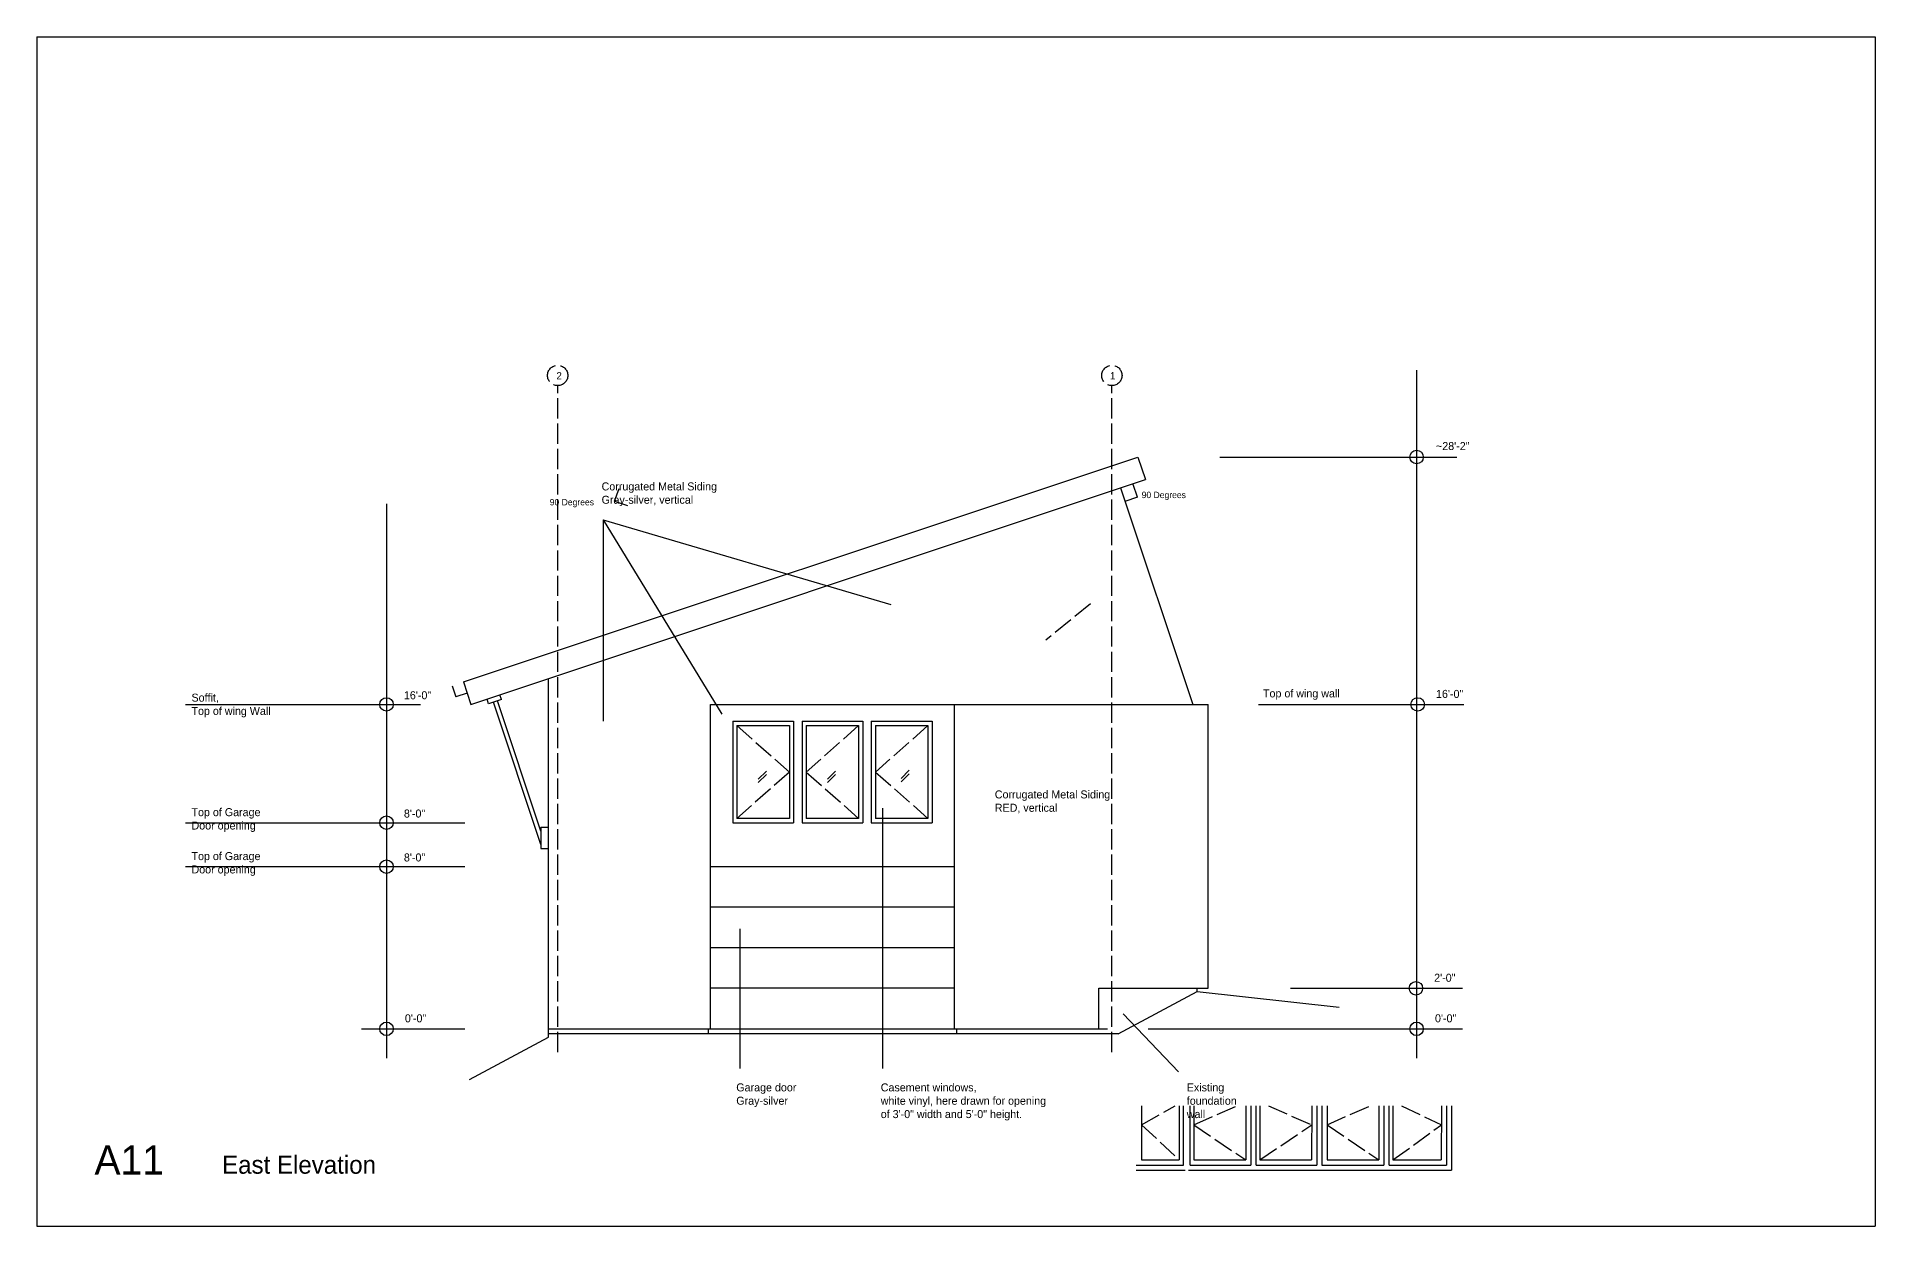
# Model space of a CAD drawing. Header units: inches. Extents: x -173 to 6851, y -308 to 3486.
# Drawn here: x 2166 to 3254, y -308 to 396 of the extents above; entities that cross this region are included whole.
import ezdxf

# ---------------------------------------------------------------- set-up
doc = ezdxf.new("R2010")
doc.units = ezdxf.units.IN
doc.header["$MEASUREMENT"] = 0
doc.linetypes.add('ACAD_ISO02W100', pattern=[15, 12, -3])
for name, color, linetype in [('const', 7, 'Continuous'), ('e1', 7, 'Continuous'), ('e2', 251, 'Continuous'), ('glassSwing', 172, 'ACAD_ISO02W100'), ('grid', 252, 'ACAD_ISO02W100'), ('millwork', 253, 'Continuous'), ('soffit', 253, 'ACAD_ISO02W100'), ('walls', 7, 'Continuous')]:
    doc.layers.add(name, color=color, linetype=linetype)

msp = doc.modelspace()

# ---------------------------------------------------------------- linework, layer by layer
for p, q in [((2166, 396.2), (3254, 396.2)), ((2166, 396.2), (2166, -307.8)), ((3254, 396.2), (3254, -307.8)), ((2166, -307.8), (3254, -307.8))]:
    msp.add_line(p, q)
at = {"layer": 'e1'}
for p, q in [((2817.7, 147.4), (2822.1, 134.1)), ((2807.3, 129.2), (2850.1, 1)), ((2411.8, 12.1), (2414, 5.4)), ((2418.5, 14.3), (2422.9, 1)), ((2564.8, -95), (2564.8, 1)), ((2564.8, 1), (2859.3, 1)), ((2709.1, -191), (2709.1, 1)), ((2564.8, -95), (2709.1, -95)), ((2852.8, -167), (2859.3, -167)), ((2710.6, -194), (2710.6, -191))]:
    msp.add_line(p, q, dxfattribs=at)
at = {"layer": 'e2'}
for p, q in [((2982.6, 198.8), (2982.6, -208.4)), ((2866.1, 147.4), (3006.5, 147.4)), ((2817.5, 123.7), (2814.9, 131.2)), ((2508, 121.3), (2510.6, 128.8)), ((2508, 121.3), (2515.6, 118.8)), ((2817.5, 123.7), (2809.9, 121.2)), ((2373, 119.7), (2373, -208.4)), ((2501.2, 110.3), (2501.2, -8.9)), ((2501.2, 110.3), (2571.4, -4.7)), ((2501.2, 110.3), (2671.4, 60.1)), ((2254, 1), (2393.1, 1)), ((2433.4, 1.4), (2432.5, 4.2)), ((2441, 3.9), (2433.4, 1.4)), ((2464.4, -81.9), (2436.3, 2.3)), ((2464.4, -74), (2438.7, 3.1)), ((2441, 3.9), (2440.1, 6.7)), ((2564.8, 1), (2854.1, 1)), ((2564.8, 1), (2854.1, 1)), ((2889.1, 1), (3010.5, 1)), ((2577.9, -9), (2613.9, -9)), ((2577.9, -9), (2577.9, -69)), ((2613.9, -9), (2613.9, -69)), ((2618.9, -9), (2654.9, -9)), ((2618.9, -9), (2618.9, -69)), ((2654.9, -9), (2654.9, -69)), ((2659.9, -9), (2695.9, -9)), ((2659.9, -9), (2659.9, -69)), ((2695.9, -9), (2695.9, -69)), ((2580.4, -11.5), (2580.4, -66.5)), ((2580.4, -11.5), (2611.4, -11.5)), ((2611.4, -11.5), (2611.4, -66.5)), ((2621.4, -11.5), (2621.4, -66.5)), ((2621.4, -11.5), (2652.4, -11.5)), ((2652.4, -11.5), (2652.4, -66.5)), ((2662.4, -11.5), (2662.4, -66.5)), ((2662.4, -11.5), (2693.4, -11.5)), ((2693.4, -11.5), (2693.4, -66.5)), ((2593, -43.3), (2597.8, -38.5)), ((2593, -45.3), (2597.8, -40.5)), ((2634, -43.3), (2638.8, -38.5)), ((2634, -45.3), (2638.8, -40.5)), ((2677.5, -42.8), (2682.3, -38)), ((2677.5, -44.8), (2682.3, -40)), ((2666.5, -60.4), (2666.5, -214.5)), ((2254, -69), (2419.4, -69)), ((2577.9, -69), (2613.9, -69)), ((2611.4, -66.5), (2580.4, -66.5)), ((2618.9, -69), (2654.9, -69)), ((2652.4, -66.5), (2621.4, -66.5)), ((2659.9, -69), (2695.9, -69)), ((2693.4, -66.5), (2662.4, -66.5)), ((2254, -95), (2419.4, -95)), ((2709.1, -119), (2564.8, -119)), ((2582.2, -131.9), (2582.2, -214.5)), ((2709.1, -143), (2564.8, -143)), ((2709.1, -167), (2564.8, -167)), ((2794.6, -167), (2852.8, -167)), ((2794.6, -191), (2794.6, -167)), ((2823.7, -167), (2842.1, -167)), ((2908, -167), (3009.8, -167)), ((2841.8, -216.4), (2809, -182.1)), ((2358.3, -191), (2419.4, -191)), ((2468.8, -191), (2710.3, -191)), ((2563.4, -191), (2563.4, -194)), ((2710.3, -191), (2794.6, -191)), ((2710.3, -191), (2799.7, -191)), ((2823.7, -191), (3009.8, -191)), ((2819.9, -236.6), (2819.9, -268.6)), ((2842.1, -236.6), (2842.1, -268.6)), ((2844.6, -271.6), (2844.6, -236.6)), ((2848.6, -271.6), (2848.6, -236.6)), ((2850.8, -236.6), (2850.8, -268.6)), ((2881.6, -236.6), (2881.5, -268.6)), ((2884.6, -236.6), (2884.6, -271.6)), ((2887.6, -271.6), (2887.6, -236.6)), ((2889.8, -236.6), (2889.8, -268.6)), ((2920.6, -236.6), (2920.5, -268.6)), ((2923.6, -236.6), (2923.6, -271.6)), ((2926.6, -236.6), (2926.6, -271.6)), ((2929.6, -236.6), (2929.6, -268.6)), ((2960.3, -236.6), (2960.3, -268.6)), ((2963.3, -236.6), (2963.3, -271.6)), ((2966.3, -271.6), (2966.3, -236.6)), ((2968.6, -236.6), (2968.6, -268.6)), ((2997.3, -236.6), (2997.2, -268.6)), ((3000.3, -236.6), (3000.3, -271.6)), ((3003.3, -236.6), (3003.3, -274.6)), ((2816.6, -271.6), (2844.6, -271.6)), ((2819.9, -268.6), (2842.1, -268.6)), ((2848.6, -271.6), (2884.6, -271.6)), ((2850.8, -268.6), (2881.5, -268.6)), ((2887.6, -271.6), (2923.6, -271.6)), ((2889.8, -268.6), (2920.5, -268.6)), ((2926.6, -271.6), (2963.3, -271.6)), ((2929.6, -268.6), (2960.3, -268.6)), ((2966.3, -271.6), (3000.3, -271.6)), ((2968.6, -268.6), (2997.2, -268.6)), ((2816.6, -274.6), (2845.6, -274.6)), ((2847.6, -274.6), (3003.3, -274.6))]:
    msp.add_line(p, q, dxfattribs=at)
for centre, radius in [((2982.6, 147.4), 4), ((2373, 1), 4), ((2983.3, 1), 4), ((2373, -69), 4), ((2373, -95), 4), ((2709.1, -95), 4.547473508864641e-13), ((2982.2, -167), 4), ((2373, -191), 4), ((2982.6, -191), 4)]:
    msp.add_circle(centre, radius, dxfattribs=at)
at = {"layer": 'glassSwing'}
msp.add_line((2789.7, 60.5), (2763.1, 39), dxfattribs=at)
msp.add_line((2789.7, 60.5), (2763.1, 39), dxfattribs=at)
at = {"layer": 'grid'}
for p, q in [((2474.3, -204.8), (2474.3, 189.7)), ((2802.3, -204.8), (2802.3, 189.7))]:
    msp.add_line(p, q, dxfattribs=at)
for centre in [(2474.3, 195.7), (2802.3, 195.7)]:
    msp.add_circle(centre, 6, dxfattribs=at)
at = {"layer": 'millwork'}
for p, q in [((2464.4, -71.7), (2464.4, -84.2)), ((2464.4, -71.7), (2468.8, -71.7)), ((2464.4, -84.2), (2468.8, -84.2))]:
    msp.add_line(p, q, dxfattribs=at)
at = {"layer": 'soffit'}
for p, q in [((2580.4, -11.5), (2611.4, -39)), ((2652.4, -11.5), (2621.4, -39)), ((2693.4, -11.5), (2662.4, -39)), ((2611.4, -39), (2580.4, -66.5)), ((2621.4, -39), (2652.4, -66.5)), ((2662.4, -39), (2693.4, -66.5)), ((2819.9, -247.8), (2839.7, -236.6)), ((2850.8, -247.8), (2876.1, -236.6)), ((2894.9, -236.6), (2920.6, -247.8)), ((2929.6, -247.8), (2954.9, -236.6)), ((2973.7, -236.6), (2997.3, -247.8)), ((2819.9, -247.8), (2842.1, -268.6)), ((2850.8, -247.8), (2881.5, -268.6)), ((2889.8, -268.6), (2920.6, -247.8)), ((2929.6, -247.8), (2960.3, -268.6)), ((2968.6, -268.6), (2997.3, -247.8))]:
    msp.add_line(p, q, dxfattribs=at)
at = {"layer": 'walls'}
for p, q in [((2418.5, 14.3), (2817.7, 147.4)), ((2422.9, 1), (2822.1, 134.1)), ((2468.8, -196), (2468.8, 16.3)), ((2420.7, 7.7), (2414, 5.4)), ((2859.3, -167), (2859.3, 1)), ((2564.8, -191), (2564.8, -95)), ((2806.1, -194), (2852.8, -168.9)), ((2852.8, -168.9), (2852.8, -167)), ((2852.8, -168.9), (2936.7, -178.1)), ((2806.1, -194), (2468.8, -194)), ((2422.1, -221), (2468.8, -196))]:
    msp.add_line(p, q, dxfattribs=at)

# ---------------------------------------------------------------- texts
at = {"layer": 'const', "attachment_point": 1}
for s, insert, char_height, width in [('2', (2473.6, 197.7), 4.26, 1625.197), ('1', (2801.2, 197.7), 4.26, 1625.197), ('~28\'-2"', (2994.1, 156.3), 4.74, 1805.775), ('Corrugated Metal Siding^JGray-silver, vertical', (2500.3, 132.4), 4.736, 1805.775), ('90 Degrees', (2469.6, 122.6), 3.79, 1444.62), ('90 Degrees', (2819.9, 126.9), 3.79, 1444.62), ('Soffit,^JTop of wing Wall', (2257.6, 7.4), 4.736, 1805.775), ('16\'-0"', (2383.3, 8.8), 4.74, 1805.775), ('Top of wing wall', (2891.7, 9.9), 4.736, 1805.775), ('16\'-0"', (2994.1, 9.6), 4.74, 1805.775), ('Corrugated Metal Siding^JRED, vertical', (2733, -49.9), 4.736, 1805.775), ('Top of Garage^JDoor opening', (2257.6, -60.4), 4.736, 1805.775), ('8\'-0"', (2383.3, -61.2), 4.74, 1805.775), ('Top of Garage^JDoor opening', (2257.6, -86.4), 4.736, 1805.775), ('8\'-0"', (2383.3, -87.2), 4.74, 1805.775), ('2\'-0"', (2993, -158.4), 4.74, 1805.775), ('0\'-0"', (2383.9, -182.4), 4.74, 1805.775), ('0\'-0"', (2993.5, -182.4), 4.74, 1805.775), ('Garage door^JGray-silver', (2580, -223.3), 4.736, 1805.775), ('Casement windows,^Jwhite vinyl, here drawn for opening^Jof 3\'-0" width and 5\'-0" height.', (2665.5, -223.3), 4.736, 1805.775), ('Existing^Jfoundation^Jwall', (2846.6, -223.3), 4.736, 1805.775), ('A11', (2200.2, -260), 17.26, 6582.049), ('East Elevation', (2275.7, -266.1), 10.656, 4062.993)]:
    msp.add_mtext(s, dxfattribs=dict(at, insert=insert, char_height=char_height, width=width))

doc.saveas('drawing.dxf')
